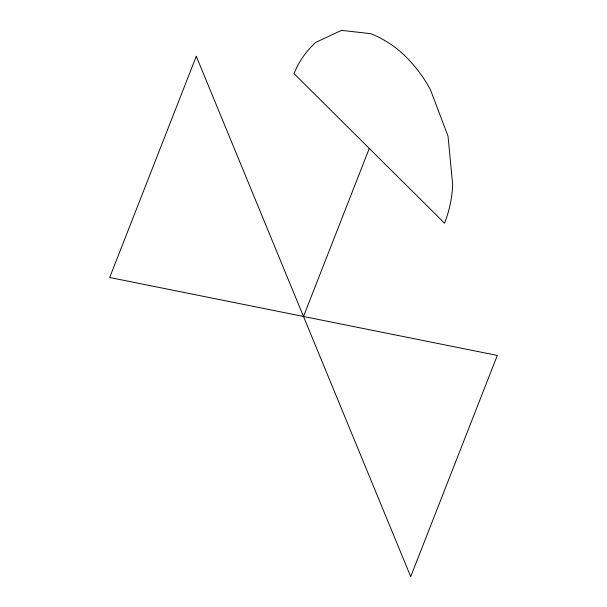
<?xml version="1.0" encoding="UTF-8"?>
<svg xmlns="http://www.w3.org/2000/svg" width="607" height="607" viewBox="0 0 607 607"><rect width="100%" height="100%" fill="white"/><g stroke="black" fill="none" stroke-linecap="round" stroke-linejoin="round"><path stroke-width="0.91" d="M303.5 316.467L369.291 148.411M196.289 56.292L109.692 277.505L497.308 355.436L410.711 576.65L196.289 56.292M341.589 30.35L315.883 42.3A101.597 87.446 4.2 0 0 294.031 73.622L444.544 223.194A159.117 136.954 4.2 0 0 452.678 184.528L448.012 136.112L430.439 89.722A159.117 136.954 4.2 0 0 405.37 56.239A101.597 87.446 4.2 0 0 370.885 33.711L341.589 30.35"/></g></svg>
